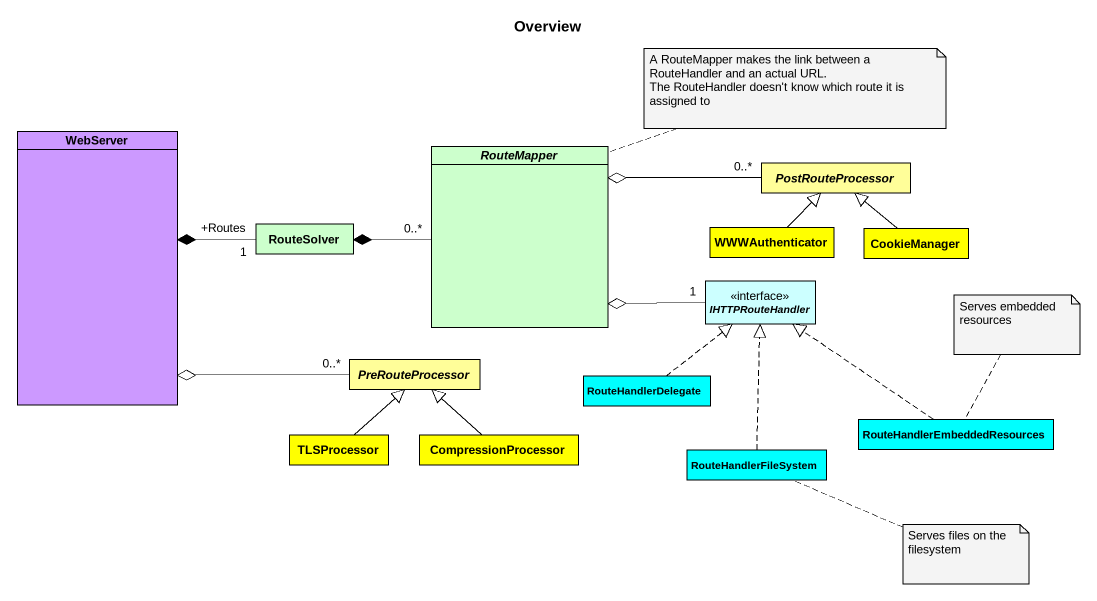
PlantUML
@startuml
title Overview
hide circle
hide empty members
class WebServer #CC99FF
abstract class RouteMapper #CCFFCC
abstract class PostRouteProcessor #FFFE99
class RouteSolver #CCFFCC
class WWWAuthenticator #FFFF00
class CookieManager #FFFF00
interface IHTTPRouteHandler <<interface>> #CCFFFF
abstract class PreRouteProcessor #FFFE99
class RouteHandlerDelegate #00FFFF
class TLSProcessor #FFFF00
class CompressionProcessor #FFFF00
class "RouteHandlerEmbeddedResources" as RouteHandlerEmbeddedResource #00FFFF
class RouteHandlerFileSystem #00FFFF
RouteMapper "0..*" -left-* RouteSolver
PostRouteProcessor "0..*" -left-o RouteMapper
RouteSolver "+Routes\n1" -left-* WebServer
WWWAuthenticator -up-|> PostRouteProcessor
CookieManager -up-|> PostRouteProcessor
IHTTPRouteHandler "1" -left-o RouteMapper
PreRouteProcessor "0..*" -left-o WebServer
RouteHandlerDelegate .up.|> IHTTPRouteHandler
TLSProcessor -up-|> PreRouteProcessor
CompressionProcessor -up-|> PreRouteProcessor
RouteHandlerEmbeddedResource .up.|> IHTTPRouteHandler
RouteHandlerFileSystem .up.|> IHTTPRouteHandler
note right of RouteMapper
  A RouteMapper makes the link between a RouteHandler and an actual URL.
  The RouteHandler doesn't know which route it is assigned to
end note
note top of RouteHandlerEmbeddedResource : Serves embedded resources
note right of RouteHandlerFileSystem : Serves files on the filesystem
@enduml
